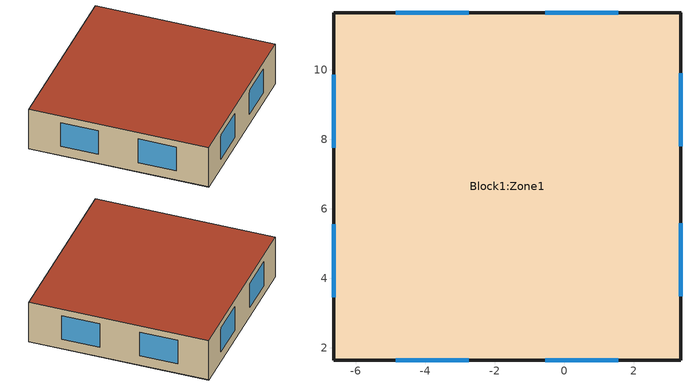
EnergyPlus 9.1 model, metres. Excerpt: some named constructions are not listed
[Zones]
Block1:Zone1
 floor ground (Concrete slab-on-ground 1OOmm 18.75mm EPS underneath): 3.36,1.65 -6.64,1.65 -6.64,11.65 3.36,11.65 z0
 wall outside (Project wall R2.8 NCC 2O19 Zone 5): 3.36,1.65 3.36,11.65 -6.64,11.65 -6.64,1.65 3.36,1.65 z0:2.5
 window (WINCOVER_BASELINE_D_CFS): 3.36,7.81 3.36,9.91 / 3.36,3.49 3.36,5.59 / -2.76,11.65 -4.86,11.65 / 1.56,11.65 -0.54,11.65 / -6.64,5.55 -6.64,3.45 / -6.64,9.87 -6.64,7.77 / -0.54,1.65 1.56,1.65 / -4.86,1.65 -2.76,1.65 z0.6:2.1
 roof outside (Project flat roof R5.1 NCC 2O19 Zone 5): -6.64,1.65 3.36,1.65 3.36,11.65 -6.64,11.65 z2.5
[Site:Location]
Adelaide (O1-O1:31-12)  (01-01:31-12): Latitude {deg}=-34.95; Longitude {deg}=138.53; Time Zone {hr}=9.5; Elevation {m}=8
[Site:GroundTemperature:BuildingSurface]
19.5, 18.4, 16.8, 15.6, 13.5, 12.8, 13, 14.1, 15.8, 17.6, 19.1, 19.8
[Site:GroundTemperature:Deep]
19.5, 18.4, 16.8, 15.6, 13.5, 12.8, 13, 14.1, 15.8, 17.8, 19.1, 19.8
[Site:GroundTemperature:Shallow]
19.5, 18.4, 16.8, 15.6, 13.5, 12.8, 13, 14.1, 15.8, 17.6, 19.1, 19.8
[Site:GroundTemperature:FCfactorMethod]
20.06, 18.1, 15.87, 14.23, 11.98, 11.56, 12.4, 14.32, 16.79, 19.04, 20.6, 20.97
[Site:GroundReflectance]
0.2, 0.2, 0.2, 0.2, 0.2, 0.2, 0.2, 0.2, 0.2, 0.2, 0.2, 0.2
[Site:GroundReflectance:SnowModifier]
2, 2
[SizingPeriod:DesignDay] Day of Month=15; Humidity Condition Type=WetBulb; Barometric Pressure {Pa}=101228.9; Wind Direction {deg}=0; Rain Indicator=No; Snow Indicator=No
Name | Month | Day Type | Maximum Dry-Bulb Temperature {C} | Daily Dry-Bulb Temperature Range {deltaC} | Wetbulb or DewPoint at Maximum Dry-Bulb {C} | Wind Speed {m/s} | Daylight Saving Time Indicator | Solar Model Indicator | Sky Clearness
Summer Design Day in Adelaide (O1-O1:31-12) Jan | 1 | SummerDesignDay | 39.8 | 15.8 | 19.3 | 0 | Yes | ASHRAEClearSky | 0.98
Summer Design Day in Adelaide (O1-O1:31-12) Feb | 2 | SummerDesignDay | 38.2 | 15.1 | 19.9 | 0 | Yes | ASHRAEClearSky | 0.98
Summer Design Day in Adelaide (O1-O1:31-12) Mar | 3 | SummerDesignDay | 36.8 | 14.9 | 18 | 0 | Yes | ASHRAEClearSky | 0.98
Winter Design Day in Adelaide (O1-O1:31-12) | 7 | WinterDesignDay | 3.9 | 0 | 3.9 | 12.5 | No |  | 0
[Building]
Building: North Axis {deg}=0; Terrain=Suburbs; Loads Convergence Tolerance Value=.04; Temperature Convergence Tolerance Value {deltaC}=.4; Solar Distribution=FullExterior; Maximum Number of Warmup Days=25; Minimum Number of Warmup Days=6
[Material:NoMass] Roughness=Rough; Thermal Absorptance=0.9; Solar Absorptance=0.7; Visible Absorptance=0.7
Name | Thermal Resistance {m2-K/W}
3_RVAL_4 | .21
5_RVAL_2 | .18
[Material] Roughness=Rough
Name | Thickness {m} | Conductivity {W/m-K} | Density {kg/m3} | Specific Heat {J/kg-K} | Thermal Absorptance | Solar Absorptance | Visible Absorptance
EPS Expanded Polystyrene (Lightweight)_O.O188 | .0188 | 0.046 | 10 | 1400 | 0.9 | 0.6 | 0.6
Cast Concrete_O.1 | .1 | 1.13 | 2000 | 1000 | 0.9 | 0.6 | 0.6
Steel_O.OO1 | .001 | 50 | 7800 | 450 | 0.3 | 0.3 | 0.3
MW Glass Wool (rolls)_O.O5 | .05 | 0.04 | 12 | 840 | 0.9 | 0.6 | 0.6
Metals - aluminium_O.OO1 | .001 | 230 | 2700 | 880 | 0.9 | 0.6 | 0.6
Glass Fibre Slab_O.121 | .121 | 0.035 | 25 | 1000 | 0.9 | 0.6 | 0.6
Plasterboard_O.O13 | .013 | 0.25 | 2800 | 896 | 0.9 | 0.5 | 0.5
Brickwork Outer_O.11 | .11 | 0.84 | 1700 | 800 | 0.9 | 0.7 | 0.7
Glass fibre/wool - fibre slab_O.O8 | .08 | 0.035 | 25 | 1000 | 0.9 | 0.6 | 0.6
Gypsum Plasterboard_O.O1 | .01 | 0.25 | 900 | 1000 | 0.9 | 0.5 | 0.5
[Construction]
Concrete slab-on-ground 1OOmm 18.75mm EPS underneath: EPS Expanded Polystyrene (Lightweight)_O.O188, Cast Concrete_O.1
Project flat roof R5.1 NCC 2O19 Zone 5: Steel_O.OO1, MW Glass Wool (rolls)_O.O5, Metals - aluminium_O.OO1, 3_RVAL_4, Glass Fibre Slab_O.121, Plasterboard_O.O13
Project wall R2.8 NCC 2O19 Zone 5: Brickwork Outer_O.11, 5_RVAL_2, Glass fibre/wool - fibre slab_O.O8, Gypsum Plasterboard_O.O1
[Construction:ComplexFenestrationState]
WINCOVER_BASELINE_D_CFS: LBNLWindow, None, ThermParam_WINCOVER_BASELINE_D, CFS_WINCOVER_BASELINE_D_Basis, CFS_WINCOVER_BASELINE_D_TfSol, CFS_WINCOVER_BASELINE_D_RbSol, CFS_WINCOVER_BASELINE_D_Tfvis, CFS_WINCOVER_BASELINE_D_Rbvis, Baseline_D_Glass, CFS_WINCOVER_BASELINE_D_Layer_1_fAbs, CFS_WINCOVER_BASELINE_D_Layer_1_bAbs
[WindowMaterial:Glazing]
Baseline_D_Glass: Optical Data Type=BSDF; Window Glass Spectral Data Set=Glass_9707_Layer_SpecDat; Thickness {m}=0.00493; Infrared Transmittance at Normal Incidence=0; Front Side Infrared Hemispherical Emissivity=0.84; Back Side Infrared Hemispherical Emissivity=0.84; Conductivity {W/m-K}=1; Young's modulus {Pa}=7.2e10; Poisson's ratio=0.22
[EnergyManagementSystem:ProgramCallingManager]
WINCOVER Complex Glazing Shade Automation: BeginTimestepBeforePredictor; EMS_SHADE_CONTROL_PROGRAM
[Zone]
Block1:Zone1: Type=1; Multiplier=1; Volume {m3}=228.0063; Floor Area {m2}=91.2025; Zone Inside Convection Algorithm=TARP; Part of Total Floor Area=Yes
[PEOPLE]
People Block1:Zone1: Zone or ZoneList=Block1:Zone1; Number of People Schedule=On 24/7; Number of People Calculation Method=Area/Person; Zone Floor Area per Person {m2/person}=10; Fraction Radiant=.3; Sensible Heat Fraction=AutoCalculate; Activity Level Schedule=Activity Schedule 42; Carbon Dioxide Generation Rate {m3/s-W}=3.82e-08; Enable ASHRAE 55 Comfort Warnings=No; Mean Radiant Temperature Calculation Type=ZoneAveraged; Work Efficiency Schedule=Work efficiency; Clothing Insulation Calculation Method=ClothingInsulationSchedule; Clothing Insulation Schedule=Clothing Schedule 42; Air Velocity Schedule=AirVelocitySchedule; Thermal Comfort Model 1 Type=Fanger
[ZoneInfiltration:DesignFlowRate]
Block1:Zone1 Infiltration: Zone or ZoneList=Block1:Zone1; Schedule=On 24/7; Design Flow Rate Calculation Method=Flow/zone; Design Flow Rate {m3/s}=.044335; Constant Term Coefficient=1; Temperature Term Coefficient=0; Velocity Term Coefficient=0; Velocity Squared Term Coefficient=0
[ZoneVentilation:DesignFlowRate]
Block1:Zone1 Mech Vent: Zone or ZoneList=Block1:Zone1; Schedule=On 24/7; Design Flow Rate Calculation Method=Flow/zone; Design Flow Rate {m3/s}=.01368; Ventilation Type=Exhaust; Fan Pressure Rise {Pa}=0; Fan Total Efficiency=1; Constant Term Coefficient=1; Temperature Term Coefficient=0; Velocity Term Coefficient=0; Velocity Squared Term Coefficient=0; Minimum Indoor Temperature {C}=10; Delta Temperature {deltaC}=-50; Maximum Wind Speed {m/s}=40
[Sizing:Zone]
Block1:Zone1: Zone Cooling Design Supply Air Temperature Input Method=SupplyAirTemperature; Zone Cooling Design Supply Air Temperature {C}=12; Zone Cooling Design Supply Air Temperature Difference {deltaC}=0; Zone Heating Design Supply Air Temperature Input Method=SupplyAirTemperature; Zone Heating Design Supply Air Temperature {C}=35; Zone Heating Design Supply Air Temperature Difference {deltaC}=0; Zone Cooling Design Supply Air Humidity Ratio {kgWater/kgDryAir}=0.0077; Zone Heating Design Supply Air Humidity Ratio {kgWater/kgDryAir}=0.0156; Design Specification Outdoor Air Object=Block1:Zone1; Zone Heating Sizing Factor=1; Zone Cooling Sizing Factor=1; Cooling Design Air Flow Method=DesignDay; Cooling Minimum Air Flow Fraction=0; Heating Design Air Flow Method=DesignDay; Design Specification Zone Air Distribution Object=Block1:Zone1
[DesignSpecification:ZoneAirDistribution]
Block1:Zone1: Zone Air Distribution Effectiveness in Cooling Mode=1; Zone Air Distribution Effectiveness in Heating Mode=1
[DesignSpecification:OutdoorAir]
Block1:Zone1: Outdoor Air Method=Flow/Area; Outdoor Air Flow per Person {m3/s-person}=0; Outdoor Air Flow per Zone Floor Area {m3/s-m2}=.00015; Outdoor Air Flow per Zone {m3/s}=0; Outdoor Air Flow Air Changes per Hour {1/hr}=0; Outdoor Air Schedule=On 24/7
[ZoneControl:Thermostat]
Block1:Zone1 Thermostat: Zone or ZoneList=Block1:Zone1; Control Type Schedule=Zone Control Type Sched; Control 1=Dual Setpoint - Zone Block1:Zone1
[ThermostatSetpoint:DualSetpoint]
Dual Setpoint - Zone Block1:Zone1: Heating Setpoint Temperature Schedule=Block1:Zone1 Heating Setpoint Schedule; Cooling Setpoint Temperature Schedule=Block1:Zone1 Cooling SP Sch
[Zone equipment]
Block1:Zone1: Block1:Zone1 Ideal Loads Air
[ZoneHVAC:IdealLoadsAirSystem]
Block1:Zone1 Ideal Loads Air: Maximum Heating Supply Air Temperature {C}=99; Minimum Cooling Supply Air Temperature {C}=-99; Maximum Heating Supply Air Humidity Ratio {kgWater/kgDryAir}=0.001; Minimum Cooling Supply Air Humidity Ratio {kgWater/kgDryAir}=0.01; Heating Limit=LimitCapacity; Maximum Heating Air Flow Rate {m3/s}=Autosize; Maximum Sensible Heating Capacity {W}=Autosize; Cooling Limit=LimitFlowRateAndCapacity; Maximum Cooling Air Flow Rate {m3/s}=Autosize; Maximum Total Cooling Capacity {W}=Autosize; Heating Availability Schedule=Block1:Zone1 Heating Availability Sch; Cooling Availability Schedule=Block1:Zone1 Cooling Availability Sch; Dehumidification Control Type=None; Humidification Control Type=None; Outdoor Air Economizer Type=NoEconomizer
[EnergyManagementSystem:Sensor]
Name | Output:Variable or Output:Meter Index Key | Output:Variable or Output:Meter
Site_External_Temperature | Block1:Zone1 | Site Outdoor Air Drybulb Temperature
Block1_Zone1_Mean_Air_Temperature | Block1:Zone1 | Zone Mean Air Temperature
Block1_Zone1_East_Wall_ExtSolar | Block1_Zone1_East_Wall | Surface Outside Face Incident Solar Radiation Rate per Area
Block1_Zone1_North_Wall_ExtSolar | Block1_Zone1_North_Wall | Surface Outside Face Incident Solar Radiation Rate per Area
Block1_Zone1_West_Wall_ExtSolar | Block1_Zone1_West_Wall | Surface Outside Face Incident Solar Radiation Rate per Area
Block1_Zone1_South_Wall_ExtSolar | Block1_Zone1_South_Wall | Surface Outside Face Incident Solar Radiation Rate per Area
Block1_Zone1_East_Wall_0_0_1_Win_IntFaceTemp | Block1_Zone1_East_Wall_0_0_1_Win | Surface Inside Face Temperature
Block1_Zone1_East_Wall_1_0_0_Win_IntFaceTemp | Block1_Zone1_East_Wall_1_0_0_Win | Surface Inside Face Temperature
Block1_Zone1_North_Wall_0_0_1_Win_IntFaceTemp | Block1_Zone1_North_Wall_0_0_1_Win | Surface Inside Face Temperature
Block1_Zone1_North_Wall_1_0_0_Win_IntFaceTemp | Block1_Zone1_North_Wall_1_0_0_Win | Surface Inside Face Temperature
Block1_Zone1_West_Wall_0_0_1_Win_IntFaceTemp | Block1_Zone1_West_Wall_0_0_1_Win | Surface Inside Face Temperature
Block1_Zone1_West_Wall_1_0_0_Win_IntFaceTemp | Block1_Zone1_West_Wall_1_0_0_Win | Surface Inside Face Temperature
Block1_Zone1_South_Wall_0_0_1_Win_IntFaceTemp | Block1_Zone1_South_Wall_0_0_1_Win | Surface Inside Face Temperature
Block1_Zone1_South_Wall_1_0_0_Win_IntFaceTemp | Block1_Zone1_South_Wall_1_0_0_Win | Surface Inside Face Temperature
[ENERGYMANAGEMENTSYSTEM:ACTUATOR] Actuated Component Type=Surface; Actuated Component Control Type=Construction State
Name | Actuated Component Unique
Block1_Zone1_East_Wall_0_0_1_Win_Construction | Block1_Zone1_East_Wall_0_0_1_Win
Block1_Zone1_East_Wall_1_0_0_Win_Construction | Block1_Zone1_East_Wall_1_0_0_Win
Block1_Zone1_North_Wall_0_0_1_Win_Construction | Block1_Zone1_North_Wall_0_0_1_Win
Block1_Zone1_North_Wall_1_0_0_Win_Construction | Block1_Zone1_North_Wall_1_0_0_Win
Block1_Zone1_West_Wall_0_0_1_Win_Construction | Block1_Zone1_West_Wall_0_0_1_Win
Block1_Zone1_West_Wall_1_0_0_Win_Construction | Block1_Zone1_West_Wall_1_0_0_Win
Block1_Zone1_South_Wall_0_0_1_Win_Construction | Block1_Zone1_South_Wall_0_0_1_Win
Block1_Zone1_South_Wall_1_0_0_Win_Construction | Block1_Zone1_South_Wall_1_0_0_Win
[EnergyManagementSystem:Program]
WINCOVER_FIXED_SHADE_CONTROL; RUN FIXED_SHADE_CONTROL
WINCOVER_OPEN_SHADE_CONTROL; RUN OPEN_SHADE_CONTROL
WINCOVER_MANUAL_SHADE_CONTROL; RUN DERATED_TIMER_OCCUPATION_SHADE_CONTROL
WINCOVER_TIMER_SHADE_CONTROL; RUN TIMER_OCCUPATION_SHADE_CONTROL
WINCOVER_SENSOR_SHADE_CONTROL; RUN SENSOR_SHADE_CONTROL
FIXED_SHADE_CONTROL; IF (Hour < 25); SET Block1_Zone1_East_Wall_0_0_1_Win_Construction =  WINCOVER_SHADED_CI; SET Block1_Zone1_East_Wall_1_0_0_Win_Construction =  WINCOVER_SHADED_CI; SET Block1_Zone1_North_Wall_0_0_1_Win_Construction = WINCOVER_SHADED_CI; SET Block1_Zone1_North_Wall_1_0_0_Win_Construction = WINCOVER_SHADED_CI; SET Block1_Zone1_West_Wall_0_0_1_Win_Construction =  WINCOVER_SHADED_CI; SET Block1_Zone1_West_Wall_1_0_0_Win_Construction =  WINCOVER_SHADED_CI; SET Block1_Zone1_South_Wall_0_0_1_Win_Construction = WINCOVER_SHADED_CI; SET Block1_Zone1_South_Wall_1_0_0_Win_Construction = WINCOVER_SHADED_CI; ENDIF
OPEN_SHADE_CONTROL; IF (Hour < 25); SET Block1_Zone1_East_Wall_0_0_1_Win_Construction =  WINCOVER_BASELINE_D_CI; SET Block1_Zone1_East_Wall_1_0_0_Win_Construction =  WINCOVER_BASELINE_D_CI; SET Block1_Zone1_North_Wall_0_0_1_Win_Construction = WINCOVER_BASELINE_D_CI; SET Block1_Zone1_North_Wall_1_0_0_Win_Construction = WINCOVER_BASELINE_D_CI; SET Block1_Zone1_West_Wall_0_0_1_Win_Construction =  WINCOVER_BASELINE_D_CI; SET Block1_Zone1_West_Wall_1_0_0_Win_Construction =  WINCOVER_BASELINE_D_CI; SET Block1_Zone1_South_Wall_0_0_1_Win_Construction = WINCOVER_BASELINE_D_CI; SET Block1_Zone1_South_Wall_1_0_0_Win_Construction = WINCOVER_BASELINE_D_CI; ENDIF
TIMER_SIMPLE_SHADE_CONTROL; IF (Month < 4) || (Month > 10); IF (Hour == 19); RUN OPEN_SHADE_CONTROL; ELSEIF (Hour == 6); RUN FIXED_SHADE_CONTROL; ENDIF; ELSE; IF (Hour == 18); RUN FIXED_SHADE_CONTROL; ELSEIF (Hour == 7); RUN OPEN_SHADE_CONTROL; ENDIF; ENDIF
TIMER_SIMPLE_OPPOSITE_SHADE_CONTROL; IF (Month < 4) || (Month > 10); IF (Hour == 19); RUN FIXED_SHADE_CONTROL; ELSEIF (Hour == 6); RUN OPEN_SHADE_CONTROL; ENDIF; ELSE; IF (Hour == 18); RUN OPEN_SHADE_CONTROL; ELSEIF (Hour == 7); RUN FIXED_SHADE_CONTROL; ENDIF; ENDIF
TIMER_OCCUPATION_SHADE_CONTROL; IF (Month < 4) || (Month > 10); IF (Hour == 17); RUN OPEN_SHADE_CONTROL; ELSEIF (Hour == 7); RUN FIXED_SHADE_CONTROL; ENDIF; ELSE; IF (Hour == 22); RUN FIXED_SHADE_CONTROL; ELSEIF (Hour == 7); RUN OPEN_SHADE_CONTROL; ENDIF; ENDIF
SENSOR_SHADE_CONTROL: IF (Month < 4) || (Month > 10); IF (SunIsUp == 1); RUN FIXED_SHADE_CONTROL; ELSE; RUN OPEN_SHADE_CONTROL; ENDIF; ELSE; IF (SunIsUp == 0); RUN FIXED_SHADE_CONTROL; ELSEIF (Site_External_Temperature > 27); IF Block1_Zone1_East_Wall_ExtSolar > 200; SET Block1_Zone1_East_Wall_0_0_1_Win_Construction = WINCOVER_SHADED_CI; SET Block1_Zone1_East_Wall_1_0_0_Win_Construction = WINCOVER_SHADED_CI; ENDIF; IF Block1_Zone1_West_Wall_ExtSolar > 200; SET Block1_Zone1_West_Wall_0_0_1_Win_Construction = WINCOVER_SHADED_CI; SET Block1_Zone1_West_Wall_1_0_0_Win_Construction = WINCOVER_SHADED_CI; ENDIF; IF Block1_Zone1_North_Wall_ExtSolar > 200; SET Block1_Zone1_North_Wall_0_0_1_Win_Construction = WINCOVER_SHADED_CI; SET Block1_Zone1_North_Wall_1_0_0_Win_Construction = WINCOVER_SHADED_CI; ENDIF; IF Block1_Zone1_South_Wall_ExtSolar > 200; SET Block1_Zone1_South_Wall_0_0_1_Win_Construction = WINCOVER_SHADED_CI; SET Block1_Zone1_South_Wall_1_0_0_Win_Construction = WINCOVER_SHADED_CI; ENDIF; ELSE; RUN OPEN_SHADE_CONTROL; ENDIF; ENDIF
AUTOMATED2_SHADE_CONTROL; IF (Month < 4) || (Month > 10); IF (SunIsUp == 1); RUN FIXED_SHADE_CONTROL; ELSE; RUN OPEN_SHADE_CONTROL; ENDIF; ELSE; IF (SunIsUp == 0); RUN FIXED_SHADE_CONTROL; ELSEIF (Block1_Zone1_Mean_Air_Temperature > 25); RUN FIXED_SHADE_CONTROL; ELSE; RUN OPEN_SHADE_CONTROL; ENDIF; ENDIF
NATHERS_INDOOR_SHADE_CONTROL; IF (Hour >= 18) || (Hour < 7); RUN FIXED_SHADE_CONTROL; ELSE; RUN OPEN_SHADE_CONTROL; ENDIF; IF (Site_External_Temperature > 27); IF Block1_Zone1_East_Wall_ExtSolar > 200; SET Block1_Zone1_East_Wall_0_0_1_Win_Construction = WINCOVER_SHADED_CI; SET Block1_Zone1_East_Wall_1_0_0_Win_Construction = WINCOVER_SHADED_CI; ENDIF; IF Block1_Zone1_West_Wall_ExtSolar > 200; SET Block1_Zone1_West_Wall_0_0_1_Win_Construction = WINCOVER_SHADED_CI; SET Block1_Zone1_West_Wall_1_0_0_Win_Construction = WINCOVER_SHADED_CI; ENDIF; IF Block1_Zone1_North_Wall_ExtSolar > 200; SET Block1_Zone1_North_Wall_0_0_1_Win_Construction = WINCOVER_SHADED_CI; SET Block1_Zone1_North_Wall_1_0_0_Win_Construction = WINCOVER_SHADED_CI; ENDIF; IF Block1_Zone1_South_Wall_ExtSolar > 200; SET Block1_Zone1_South_Wall_0_0_1_Win_Construction = WINCOVER_SHADED_CI; SET Block1_Zone1_South_Wall_1_0_0_Win_Construction = WINCOVER_SHADED_CI; ENDIF; ENDIF
DERATED_TIMER_OCCUPATION_SHADE_CONTROL; IF (Month < 4) || (Month > 10); SET DerateDay = @Mod DayOfYear 6; ELSE; SET DerateDay = @Mod DayOfYear 6; ENDIF; IF DerateDay == 0; SET ComplianceDay = 0; ELSE; SET ComplianceDay = 1; ENDIF; IF ComplianceDay == 1; RUN TIMER_OCCUPATION_SHADE_CONTROL; ELSE; IF (Month < 4) || (Month > 10); RUN OPEN_SHADE_CONTROL; ELSE; RUN FIXED_SHADE_CONTROL; ENDIF; ENDIF
DERATED_NATHERS_INDOOR_SHADE_CONTROL; SET DerateDay = @Mod DayOfYear 6; IF DerateDay == 0; SET ComplianceDay = 0; ELSE; SET ComplianceDay = 1; ENDIF; IF ComplianceDay == 1; RUN NATHERS_INDOOR_SHADE_CONTROL; ELSE; IF (Month < 4) || (Month > 10); RUN OPEN_SHADE_CONTROL; ELSE; RUN FIXED_SHADE_CONTROL; ENDIF; ENDIF
NATHERS_OUTDOOR_SHADE_CONTROL; RUN OPEN_SHADE_CONTROL; IF (Site_External_Temperature > 24.5); RUN FIXED_SHADE_CONTROL; ENDIF; IF Block1_Zone1_East_Wall_ExtSolar > 75; SET Block1_Zone1_East_Wall_0_0_1_Win_Construction = WINCOVER_SHADED_CI; SET Block1_Zone1_East_Wall_1_0_0_Win_Construction = WINCOVER_SHADED_CI; ENDIF; IF Block1_Zone1_West_Wall_ExtSolar > 75; SET Block1_Zone1_West_Wall_0_0_1_Win_Construction = WINCOVER_SHADED_CI; SET Block1_Zone1_West_Wall_1_0_0_Win_Construction = WINCOVER_SHADED_CI; ENDIF; IF Block1_Zone1_North_Wall_ExtSolar > 75; SET Block1_Zone1_North_Wall_0_0_1_Win_Construction = WINCOVER_SHADED_CI; SET Block1_Zone1_North_Wall_1_0_0_Win_Construction = WINCOVER_SHADED_CI; ENDIF; IF Block1_Zone1_South_Wall_ExtSolar > 75; SET Block1_Zone1_South_Wall_0_0_1_Win_Construction = WINCOVER_SHADED_CI; SET Block1_Zone1_South_Wall_1_0_0_Win_Construction = WINCOVER_SHADED_CI; ENDIF
[EnergyManagementSystem:ConstructionIndexVariable]
Name | Construction Object
WINCOVER_BASELINE_D_CI | WINCOVER_BASELINE_D_CFS
WINCOVER_SHADED_CI | WINCOVER_SHADED_CFS
[WindowThermalModel:Params]
ThermParam_WINCOVER_BASELINE_D: standard=ISO15099; Thermal Model=ISO15099; SDScalar=1; Deflection Model=NoDeflection
[Matrix:TwoDimension]
CFS_WINCOVER_BASELINE_D_Basis: 9, 2, 0, 1, 10, 8, 20, 16, 30, 20, 40, 24, 50, 24, 60, 24, 70, 16, 82.5, 12
CFS_WINCOVER_BASELINE_D_Layer_1_fAbs; CFS_WINCOVER_BASELINE_D_Layer_1_bAbs: 1, 145, 0.14104, 0.13651, 0.13651, 0.13651, 0.13651, 0.13651, 0.13651, 0.13651, 0.13651, 0.13887, 0.13887, 0.13887, 0.13887, 0.13887, 0.13887, 0.13887, 0.13887, 0.13887, 0.13887, 0.13887, 0.13887, 0.13887, 0.13887, 0.13887, 0.13887, 0.14271, 0.14271, 0.14271, 0.14271, 0.14271, 0.14271, 0.14271, 0.14271, 0.14271, 0.14271, 0.14271, 0.14271, 0.14271, 0.14271, 0.14271, 0.14271, 0.14271, 0.14271, 0.14271, 0.14271, 0.14781, 0.14781, 0.14781, 0.14781, 0.14781, 0.14781, 0.14781, 0.14781, 0.14781, 0.14781, 0.14781, 0.14781, 0.14781, 0.14781, 0.14781, 0.14781, 0.14781, 0.14781, 0.14781, 0.14781, 0.14781, 0.14781, 0.14781, 0.14781, 0.15361, 0.15361, 0.15361, 0.15361, 0.15361, 0.15361, 0.15361, 0.15361, 0.15361, 0.15361, 0.15361, 0.15361, 0.15361, 0.15361, 0.15361, 0.15361, 0.15361, 0.15361, 0.15361, 0.15361, 0.15361, 0.15361, 0.15361, 0.15361, 0.15885, 0.15885, 0.15885, 0.15885, 0.15885, 0.15885, 0.15885, 0.15885, 0.15885, 0.15885, 0.15885, 0.15885, 0.15885, 0.15885, 0.15885, 0.15885, 0.15885, 0.15885, 0.15885, 0.15885, 0.15885, 0.15885, 0.15885, 0.15885, 0.16049, 0.16049, 0.16049, 0.16049, 0.16049, 0.16049, 0.16049, 0.16049, 0.16049, 0.16049, 0.16049, 0.16049, 0.16049, 0.16049, 0.16049, 0.16049, 0.14011, 0.14011, 0.14011, 0.14011, 0.14011, 0.14011, 0.14011, 0.14011, 0.14011, 0.14011, 0.14011, 0.14011
[Schedule:Compact]
Work efficiency: Through: 12/31, For: AllDays, Until: 24:00, 0
AirVelocitySchedule: Through: 12/31, For: AllDays, Until: 24:00, .137
On 24/7: Through: 12/31, For: AllDays, Until: 24:00, 1
Activity Schedule 42: Through: 12/31, For: AllDays, Until: 24:00, 117
Clothing Schedule 42: Through: 4/1, For: AllDays, Until: 24:00, .5, Through: 9/30, For: AllDays, Until: 24:00, 1, Through: 12/31, For: AllDays, Until: 24:00, .5
Block1:Zone1 Heating Setpoint Schedule: Through: 31 Dec, For: AllDays, Until: 24:00, 20
Block1:Zone1 Heating Availability Sch; Block1:Zone1 Cooling Availability Sch: Through: 31 Dec, For: AllDays, Until: 24:00, 1
Block1:Zone1 Cooling SP Sch: Through: 31 Dec, For: AllDays, Until: 24:00, 24
[Schedule:Day:Hourly]
Summer Control Type Day Sch; Winter Control Type Day Sch: 4, 4, 4, 4, 4, 4, 4, 4, 4, 4, 4, 4, 4, 4, 4, 4, 4, 4, 4, 4, 4, 4, 4, 4
[Schedule:Week:Daily]
Summer Control Type Week Sch: Summer Control Type Day Sch, Summer Control Type Day Sch, Summer Control Type Day Sch, Summer Control Type Day Sch, Summer Control Type Day Sch, Summer Control Type Day Sch, Summer Control Type Day Sch, Summer Control Type Day Sch, Summer Control Type Day Sch, Summer Control Type Day Sch, Summer Control Type Day Sch, Summer Control Type Day Sch
Winter Control Type Week Sch: Winter Control Type Day Sch, Winter Control Type Day Sch, Winter Control Type Day Sch, Winter Control Type Day Sch, Winter Control Type Day Sch, Winter Control Type Day Sch, Winter Control Type Day Sch, Winter Control Type Day Sch, Winter Control Type Day Sch, Winter Control Type Day Sch, Winter Control Type Day Sch, Winter Control Type Day Sch
[Schedule:Year]
Zone Control Type Sched: Summer Control Type Week Sch, 1, 1, 3, 31, Winter Control Type Week Sch, 4, 1, 9, 30, Summer Control Type Week Sch, 10, 1, 12, 31
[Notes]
This is the idf used to do an annual energy simulation for WincovER - the location is fixed as Adelaide - the building model is described in the WincovER manual
manual edits by Rebecca:
Extra diagnostic outputs added
All unused schedules and constructions removed
Walls renamed according to orientation
Glazing system construction renamed
frame added back
Version changed to 8.5 then 9.1 to access updated complex glazing models
Now a master idf file containing multiple EMS programs for shade operation
EMS program to run is selected by editing EnergyManagementSystem:ProgramCallingManager object
wincover_calc will set name of EMS program, set name of shaded fenestration and append shaded
fenestration objects
the program is set to: EMS_SHADE_CONTROL_PROGRAM
the shaded fenestration is : WINCOVER_SHADED_CFS
Hourly weather file: C:\ProgramData\DesignBuilder\Weather Data\AUS_ADELAIDE_IWEC.epw
